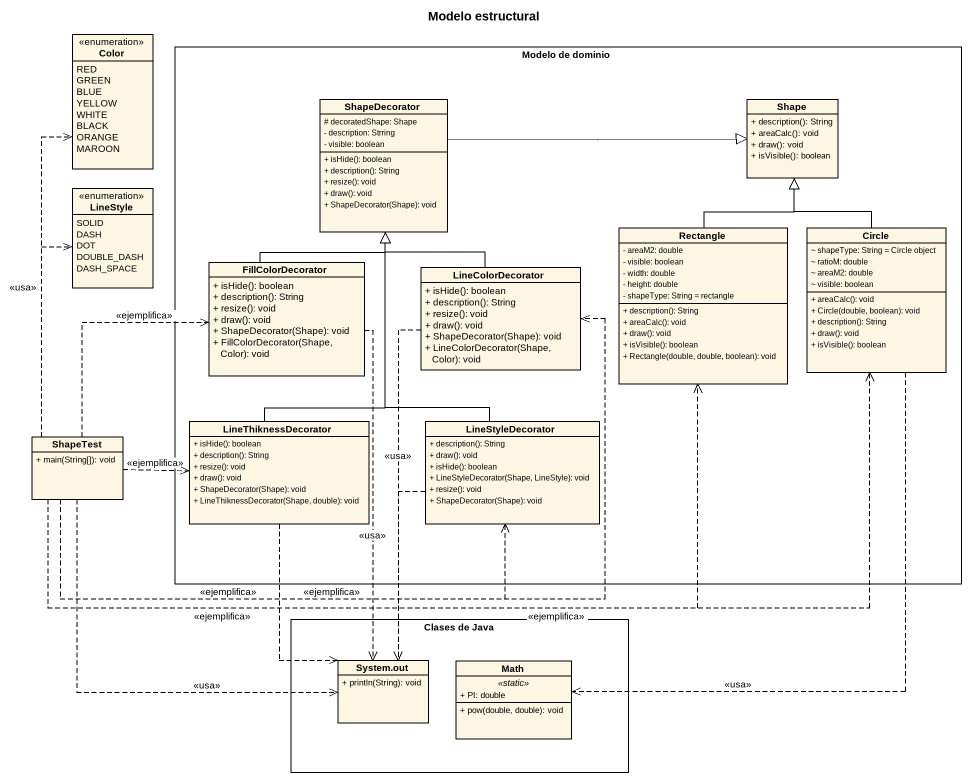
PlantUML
@startuml
title Modelo estructural
hide circle
hide empty members
skinparam classAttributeIconSize 0
enum Color {
  RED
  GREEN
  BLUE
  YELLOW
  WHITE
  BLACK
  ORANGE
  MAROON
}
rectangle "Modelo de dominio" as Modelo_de_dominio {
  class ShapeDecorator {
    # decoratedShape: Shape
    - description: Strring
    - visible: boolean
    + isHide(): boolean
    + description(): String
    + resize(): void
    + draw(): void
    + ShapeDecorator(Shape): void
  }
  class Shape {
    + description(): String
    + areaCalc(): void
    + draw(): void
    + isVisible(): boolean
  }
  class "Rectangle" as Rectangle_ {
    - areaM2: double
    - visible: boolean
    - width: double
    - height: double
    - shapeType: String = rectangle
    + description(): String
    + areaCalc(): void
    + draw(): void
    + isVisible(): boolean
    + Rectangle(double, double, boolean): void
  }
  class "Circle" as Circle_ {
    ~ shapeType: String = Circle object
    ~ ratioM: double
    ~ areaM2: double
    ~ visible: boolean
    + areaCalc(): void
    + Circle(double, boolean): void
    + description(): String
    + draw(): void
    + isVisible(): boolean
  }
  class FillColorDecorator {
    + isHide(): boolean
    + description(): String
    + resize(): void
    + draw(): void
    + ShapeDecorator(Shape): void
    + FillColorDecorator(Shape, Color): void
  }
  class LineColorDecorator {
    + isHide(): boolean
    + description(): String
    + resize(): void
    + draw(): void
    + ShapeDecorator(Shape): void
    + LineColorDecorator(Shape, Color): void
  }
  class LineThiknessDecorator {
    + isHide(): boolean
    + description(): String
    + resize(): void
    + draw(): void
    + ShapeDecorator(Shape): void
    + LineThiknessDecorator(Shape, double): void
  }
  class LineStyleDecorator {
    + description(): String
    + draw(): void
    + isHide(): boolean
    + LineStyleDecorator(Shape, LineStyle): void
    + resize(): void
    + ShapeDecorator(Shape): void
  }
}
enum LineStyle {
  SOLID
  DASH
  DOT
  DOUBLE_DASH
  DASH_SPACE
}
class ShapeTest {
  + main(String[]): void
}
rectangle "Clases de Java" as Clases_de_Java {
  class "System.out" as System_out {
    + println(String): void
  }
  class Math {
    .. <<static>> ..
    + PI: double
    --
    + pow(double, double): void
  }
}
ShapeDecorator -right-|> Shape
Rectangle_ -up-|> Shape
Circle_ -up-|> Shape
Circle_ ..> Math : <<usa>>
FillColorDecorator -up-|> ShapeDecorator
FillColorDecorator ..> System_out : <<usa>>
LineColorDecorator -up-|> ShapeDecorator
LineColorDecorator ..> System_out : <<usa>>
ShapeTest .up.> Color : <<usa>>
ShapeTest .up.> LineStyle
ShapeTest .right.> Rectangle_ : <<ejemplifica>>
ShapeTest .right.> Circle_ : <<ejemplifica>>
ShapeTest .up.> FillColorDecorator : <<ejemplifica>>
ShapeTest .right.> LineColorDecorator : <<ejemplifica>>
ShapeTest .right.> LineThiknessDecorator : <<ejemplifica>>
ShapeTest .right.> LineStyleDecorator : <<ejemplifica>>
ShapeTest ..> System_out : <<usa>>
LineThiknessDecorator -up-|> ShapeDecorator
LineThiknessDecorator ..> System_out
LineStyleDecorator -up-|> ShapeDecorator
LineStyleDecorator ..> System_out
@enduml
